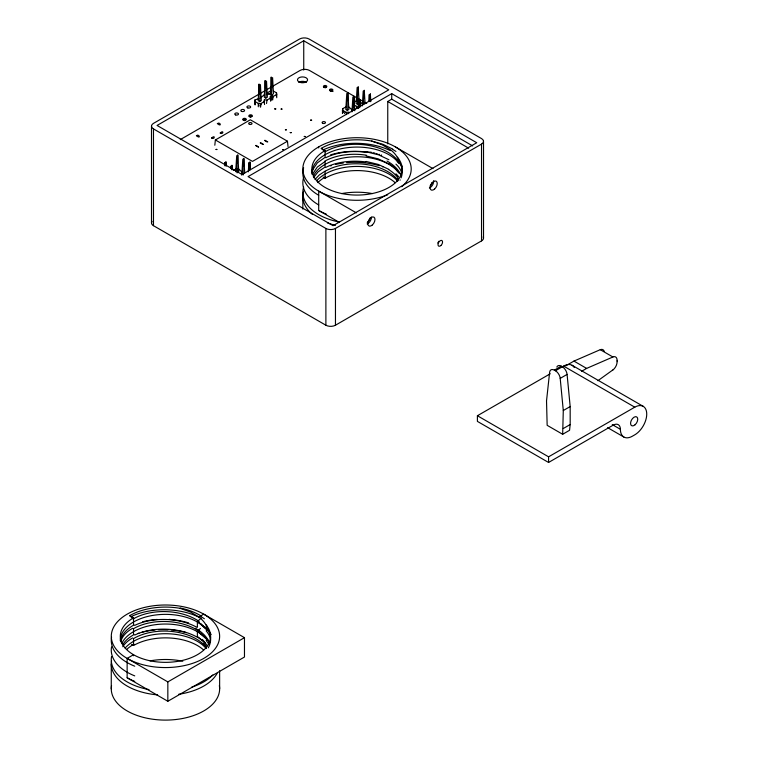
<?xml version="1.0" encoding="UTF-8"?>
<svg xmlns="http://www.w3.org/2000/svg" width="758" height="758" viewBox="0 0 758 758"><rect width="100%" height="100%" fill="white"/><g stroke="black" fill="none" stroke-linecap="round" stroke-linejoin="round"><path stroke-width="1.14" d="M151.496 126.141L151.496 222.918M258.298 106.783L258.298 103.382L255.095 101.553L255.114 104.926L254.849 100.028L258.81 98.549M550.27 373.77L477.407 415.735L477.398 421.382L548.565 462.465L613.213 425.143A10.157 5.865 -60 0 1 620.395 429.293A16.932 9.778 -60 0 0 632.352 436.22L634.749 434.846A16.932 9.778 -60 0 0 646.735 414.114A16.932 9.778 -60 0 0 634.778 407.179L563.611 366.086L561.555 367.27M483.519 238.126L483.519 141.348M548.565 462.465L548.574 456.818L634.778 407.179M342.692 112.051L342.701 108.669L346.008 106.887M276.518 96.266L276.547 92.864L273.325 91.036M270.663 101.231L270.35 96.446L273.439 93.698L272.596 77.591L271.146 98.796M276.746 97.716L276.547 92.864M264.533 104.547L264.334 99.857L267.015 100.028L270.701 97.905M225.78 165.111L225.893 161.7L226.168 166.182M231.825 169.754L231.976 165.206L232.251 169.688M237.491 162.809L237.756 154.85L238.77 171.649M237.946 172.132L238.059 168.721L238.258 172.075M243.574 166.324L243.839 158.356L244.711 172.928M249.657 169.83L249.922 161.871L250.396 169.716M347.581 100.653L347.846 92.694L348.851 109.503L347.325 110.384L345.79 109.503L346.804 93.49L347.325 110.384M353.664 104.168L353.929 96.209L354.801 110.772M357.918 94.684L358.183 86.725L359.121 102.406M359.747 107.674L360.003 99.715L360.41 106.442M364.001 98.199L364.266 90.24L365.072 103.685M370.084 101.705L370.349 93.746L370.823 101.591M259.738 101.61L260.43 84.612L261.273 100.719L259.738 101.61L258.203 100.719L259.046 84.015L259.388 91.926M265.821 98.095L266.513 81.106L267.356 97.213L265.821 98.095L264.286 97.213L265.129 80.5L265.471 88.411M224.709 164.78L224.851 162.496L224.955 165.869M230.792 168.295L230.934 166.002L231.001 168.257M235.7 171.649L236.714 155.646L237.197 171.412M236.875 171.801L237.017 169.517L237.121 172.9M241.783 175.164L242.797 159.161L243.28 174.927M248.302 171.82L248.88 162.667L249.117 170.55M351.939 111.871L352.877 97.005L353.294 110.516M358.458 108.517L358.96 100.52L359.169 107.276M362.286 105.902L363.224 91.036L363.641 104.547M368.871 101.411L369.307 94.551L369.516 101.307M260.619 107.03L260.932 103.543L264.618 101.411M214.817 145.233L215.376 139.965L250.339 119.783L287.453 141.215L288.021 146.512M562.663 434.277L563.289 410.542L560.2 378.384A6.775 3.913 60 0 0 555.443 370.757L554.382 370.141A6.775 3.913 60 0 0 549.626 372.282L546.527 400.859L547.153 425.314L562.663 434.277L569.561 430.298L570.177 424.537L570.177 406.563L567.088 374.405A6.775 3.913 60 0 0 562.332 366.777L561.271 366.161A6.775 3.913 60 0 0 556.817 367.09M272.681 99.999L273.098 96.522L271.904 94.579L267.015 93.007L270.701 90.875M266.541 103.505L267.015 100.028M342.483 113.52L342.701 108.669M348.519 113.7L348.813 112.156L346.122 112.317L342.436 110.194L342.54 113.141M260.184 106.859L260.932 103.543L258.298 103.382L259.018 105.315M260.335 105.39L260.932 103.543M312.789 169.631L317.327 162.904L325.087 157.342L325.087 150.567L321.259 148.35A50.568 29.192 0 0 1 371.562 141.035M312.789 173.781L317.327 167.044L325.087 161.492L325.087 167.016L318.009 171.924L313.499 177.704M271.421 100.141L273.098 96.522L276.784 94.39M314.987 179.438L319.317 174.937L325.087 171.166L325.087 178.215A45.148 26.066 0 0 1 395.126 182.669M197.374 627.046L197.374 621.513L201.088 618.158M205.664 643.807A45.234 27.44 1.5 0 0 204.717 642.727A45.234 27.392 1.6 0 0 202.983 640.984L197.374 636.72L197.374 631.187L200.444 628.429M260.79 97.81L264.618 94.39M332.506 90.458L331.341 91.377L329.872 90.553L331.341 89.776L332.989 91.566M597.891 380.715L612.919 369.885M233.417 170.361L235.918 169.043M353.844 102.235L356.345 100.918M303.74 40.771L157.067 125.449L242.077 174.529L388.74 89.851L303.74 40.771L303.74 70.049M180.271 139.624L300.035 70.475A6.727 3.885 0 0 1 309.548 70.475L356.525 97.602M287.453 141.215L252.49 161.397L215.376 139.965M357.662 104.415L357.141 87.521L356.127 103.533L357.662 104.415L359.197 103.533M391.734 93.651L248.065 176.605L333.065 225.685L476.744 142.731L391.734 93.651L391.734 99.184L472.651 145.896M387.755 143.849L387.755 101.477L391.734 99.184M153.476 128.907L325.883 228.442A6.775 3.913 0 0 0 335.462 228.442L481.529 144.115A6.775 3.913 0 0 0 481.529 138.581L309.122 39.046A6.775 3.913 0 0 0 299.543 39.046L153.476 123.374A6.775 3.913 0 0 0 153.476 128.907L153.476 225.685L325.883 325.22A6.775 3.913 0 0 0 335.462 325.22L481.529 240.892A6.775 3.913 0 0 0 483.197 236.941M554.382 370.141L561.271 366.161M555.443 370.757L562.332 366.777M565.79 365.811L573.958 361.092L600.26 349.684A7.021 4.055 -60 0 1 604.173 351.229M560.2 378.384L567.088 374.405M581.519 371.354L586.616 368.407L612.919 356.99L600.26 349.684M180.129 608.352L190.59 612.066L198.871 616.993L203.76 614.16L244.474 637.668L244.474 657.025L167.84 701.264L127.136 677.756L127.136 658.399L133.522 654.713L133.522 655.755M563.289 410.542L570.177 406.563M563.289 428.516L570.177 424.537M127.136 658.399L167.84 681.906L244.474 637.668M244.427 119.091L243.034 119.878L244.446 120.693L245.819 119.878L244.427 119.091L244.427 119.916M250.51 115.576L249.117 116.362L250.528 117.187L251.902 116.362L250.51 115.576L250.51 116.41M267.138 94.598L270.369 93.698L271.212 76.994L271.554 84.905M201.211 616.396L198.871 616.993A45.632 26.35 0 0 1 205.683 624.45A45.148 26.066 0 0 1 190.04 658.143A45.148 26.066 0 0 1 130.357 652.685A45.148 26.066 0 0 1 133.522 617.846L129.694 615.638A50.568 29.192 0 0 1 179.997 608.323M354.621 105.286L356.459 106.347L359.15 106.186M367.185 151.6L368.094 151.742M366.095 151.761L378.545 154.831L388.939 159.758M366.095 155.911L378.299 158.896L388.75 163.785M366.095 161.435L378.299 164.429L388.75 169.318M369.601 151.998L371.695 152.396M373.173 152.718L374.926 153.144M376.366 153.514L377.228 153.76M378.915 154.262L379.474 154.433M381.132 154.992L381.672 155.182M387.755 101.477L468.671 148.189M358.572 98.777L362.656 101.136M364.702 102.321L366.739 103.495M395.325 146.881L432.979 168.617M264.893 140.239L267.764 141.898M264.817 140.637L267.062 141.936M323.173 177.107L325.087 178.215M260.61 142.703L263.49 144.361M260.231 142.93L262.789 144.408M255.986 145.375L258.431 146.787M255.636 145.574L258.544 147.26M356.355 212.856L318.701 191.12L318.701 210.478L339.053 222.227M573.958 361.092L586.616 368.407M572.072 365.271L643.239 406.354M612.256 424.603L620.395 429.303M607.632 427.664L623.891 437.053M477.407 415.735L548.574 456.818M131.608 644.395L133.522 645.503A45.148 26.066 0 0 1 203.561 649.957M392.777 149.118L383.017 144.342L371.695 141.064L381.918 144.674L390.256 149.572A45.67 26.369 0 0 1 397.249 157.162A45.234 27.468 1.3 0 1 398.708 159.152M197.374 621.513L205.683 628.6A45.234 27.506 1.2 0 1 207.19 630.571M197.374 631.187L205.683 638.274A45.234 27.506 1.2 0 1 207.19 640.245M197.374 636.72L202.992 640.974A45.234 27.383 1.6 0 1 204.707 642.727M198.151 622.005L201.05 624.099M198.151 631.689L201.05 633.773M311.898 172.18A45.148 26.066 0 0 1 347.287 147.687A45.148 26.066 0 0 1 397.249 161.312L399.22 163.055A47.261 27.288 0 0 1 402.091 166.305M313.272 176.349A45.148 26.066 0 0 1 352.053 156.915A45.148 26.066 0 0 1 397.249 170.986L399.22 172.729A47.261 27.288 0 0 1 401.399 175.07M316.702 180.764A45.148 26.066 0 0 1 356.923 166.438A45.148 26.066 0 0 1 397.249 180.669L397.637 180.982M201.059 624.09A45.234 27.345 1.8 0 1 202.377 625.198L207.654 630.334M201.059 633.764A45.234 27.345 1.8 0 1 202.377 634.872L207.654 640.017M125.136 648.043A45.148 26.066 0 0 1 165.358 633.716A45.148 26.066 0 0 1 205.683 647.948L206.328 648.488M359.624 101.392L362.694 104.13M348.519 106.679L352.356 110.109M238.429 168.835L242.266 172.256M321.259 148.35L325.087 151.808A45.234 27.459 1.4 0 1 398.168 161.075M129.694 615.638L133.522 619.096M342.436 110.194L344.672 113.492M356.459 106.347L356.876 108.64M346.122 112.317L346.539 114.619M352.849 106.186L352.773 104.225L352.821 107.551M254.849 100.028L254.887 103.192M276.424 92.94L276.471 96.294M264.334 99.857L264.343 103.249M617.154 360.353L617.154 361.642M481.529 144.115L481.529 240.892M335.462 228.442L335.462 325.22M325.883 228.442L325.883 325.22M318.701 146.881L318.701 147.914M302.83 196.654L302.83 209.094M270.35 96.446L270.35 99.838M219.631 670.716L219.631 688.814M167.84 681.906L167.84 701.264M133.522 617.846L133.522 624.62M133.522 628.77L133.522 634.304M133.522 638.444L133.522 645.503M111.265 663.932L111.265 688.814M298.927 82.196A5.079 2.937 0 0 1 306.232 82.271M272.198 97.176A1.867 1.071 0 0 1 270.729 96.948M371.363 217.025A5.079 2.937 -60 0 1 367.137 223.913M433.585 180.726A5.079 2.937 -60 0 1 429.398 187.975M153.476 225.685A6.775 3.913 0 0 1 152.055 221.364M299.183 82.243A5.079 2.937 0 0 1 305.692 82.243M438.711 241.281A3.221 1.857 -60 0 1 437.736 242.977M617.078 361.689A7.021 4.055 -60 0 1 612.938 369.961M612.938 356.904A7.021 4.055 -60 0 1 617.078 360.391M563.611 366.086A16.932 9.778 -60 0 1 574.232 367.45M326.31 214.126A54.178 31.286 0 0 1 318.701 210.478M387.717 194.778A54.178 31.286 0 0 1 303.92 175.24A54.178 31.286 0 0 1 367.82 138.344A54.178 31.286 0 0 1 401.664 186.724M318.701 195.27A54.178 31.286 0 0 1 303.636 167.793M397.249 157.162A45.148 26.066 0 0 1 381.606 190.864A45.148 26.066 0 0 1 321.923 185.407A45.148 26.066 0 0 1 325.087 150.567M397.505 159.502A45.234 27.525 1.1 0 1 401.086 177.874M400.196 179.883A45.234 27.525 1.1 0 1 400.025 180.214M397.277 161.302A45.234 27.506 1.2 0 1 398.755 163.283M388.911 163.69A45.234 27.459 1.4 0 1 397.381 170.948M397.277 170.976A45.234 27.506 1.2 0 1 398.755 172.966M341.602 193.593A50.795 29.325 0 0 1 372.424 193.593M323.486 149.771A50.644 27.743 1.2 0 1 390.313 150.653M324.651 161.227A45.234 26.388 2.9 0 1 366.351 155.201M325.75 157.74A45.234 25.014 2.1 0 1 365.915 152.263M317.858 182.583A45.234 25.109 -2.2 0 1 325.466 176.898M325.191 171.232A45.234 27.449 1.4 0 1 398.102 180.442M397.277 180.66A45.234 27.506 1.2 0 1 397.666 181.143M339.546 222.113A54.178 31.286 0 0 1 303.636 187.141M330.526 165.879A50.644 28.15 1.9 0 1 331.53 165.566M335.661 164.458A50.644 28.15 1.9 0 1 343.279 163.055M346.652 162.676A50.644 28.15 1.9 0 1 379.161 165.661M382.354 166.675A50.644 28.15 1.9 0 1 382.875 166.855M325.75 167.414A45.234 25.014 2.1 0 1 365.915 161.937M335.491 225.353A54.178 31.286 0 0 1 327.39 222.843M312.372 214.372A54.178 31.286 0 0 1 303.636 191.291M312.002 173.364A45.234 24.995 -2 0 1 312.988 169.65M311.936 174.188A45.234 24.578 0.5 0 1 312.002 173.734M395.951 164.164A45.234 24.578 0.5 0 1 401.598 172.559M330.554 154.897A50.644 28.141 1.8 0 1 367.005 152.102M318.701 204.944A54.178 31.286 0 0 1 303.636 177.467M395.941 173.847A45.234 24.578 0.5 0 1 398.547 176.633M388.494 169.47A45.234 27.193 2.1 0 1 398.556 178.537M397.505 178.85A45.234 27.525 1.1 0 1 397.969 179.447M392.426 149.335A50.644 29.553 -2.6 0 1 395.951 151.467M386.997 161.028A45.234 27.203 2.1 0 1 400.423 174.151M370.046 217.916A5.079 2.937 -60 0 1 367.251 222.473M432.193 182.422A5.079 2.937 -60 0 1 430.174 185.918M134.744 681.414A54.178 31.286 0 0 1 127.136 677.756M134.744 675.88A54.178 31.286 0 0 1 111.559 646.877M134.744 666.206A54.178 31.286 0 0 1 111.559 637.203M205.655 624.459A45.234 27.468 1.3 0 1 207.142 626.43M205.939 626.781A45.234 27.525 1.1 0 1 208.279 647.834M207.701 630.324A47.261 27.288 0 0 1 211.16 634.512M120.304 640.832A45.148 26.066 0 0 1 154.575 615.126A45.148 26.066 0 0 1 205.683 628.6M133.256 618.926A45.234 27.174 2.1 0 1 199.193 621.475M200.861 616.614A50.644 29.553 -2.6 0 1 204.385 618.755M180.29 608.03A50.644 30.311 1.9 0 1 201.533 616.216M207.701 639.998A47.261 27.288 0 0 1 209.833 642.348M121.716 643.637A45.148 26.066 0 0 1 160.488 624.194A45.148 26.066 0 0 1 205.683 638.274M133.427 628.714A45.234 27.184 2.1 0 1 199.003 631.243M195.431 628.316A45.234 27.203 2.1 0 1 209.407 642.718M134.725 625.369A45.234 25.023 2.1 0 1 196.881 627.311M134.725 635.052A45.234 25.023 2.1 0 1 196.881 636.995M202.329 639.42A45.632 26.35 0 0 1 205.683 643.798A45.148 26.066 0 0 1 207.228 645.75M206.148 630.874A45.234 25.033 -2.1 0 1 210.402 639.127M206.148 640.548A45.234 25.033 -2.1 0 1 208.753 644.215M203.201 643.315A45.234 27.449 1.4 0 1 206.328 646.754M219.346 685.583A54.178 31.286 0 0 1 165.452 720.1A54.178 31.286 0 0 1 111.559 685.583M217.082 673.426A54.178 31.286 0 0 1 178.698 694.262M157.645 694.887A54.178 31.286 0 0 1 111.559 660.701M150.046 660.872A50.795 29.325 0 0 1 182.782 661.251M131.229 616.576A50.644 27.743 1.2 0 1 199.487 617.476M120.721 641.78A45.234 24.976 2 0 1 132.622 628.278M120.531 640.652A45.234 24.976 -2 0 1 134.024 624.895M142.599 621.768A50.644 28.15 1.9 0 1 157.19 619.438M169.015 619.4A50.644 28.15 1.9 0 1 188.609 622.896M126.813 649.35A45.234 25.109 -2.2 0 1 133.91 644.186M133.635 638.52A45.234 27.449 1.4 0 1 206.536 647.73M205.712 647.938A45.234 27.506 1.2 0 1 206.1 648.431M212.827 674.961A54.178 31.286 0 0 1 191.746 687.136M149.013 689.591A54.178 31.286 0 0 1 111.559 656.551M122.768 646.735A45.234 24.976 2 0 1 132.622 637.961M122.673 644.793A45.234 24.976 -2 0 1 134.024 634.569M137.975 633.48A50.644 28.15 1.9 0 1 138.96 633.157M142.011 632.267A50.644 28.15 1.9 0 1 155.087 629.964M158.517 629.709A50.644 28.15 1.9 0 1 167.774 629.68M171.251 629.917A50.644 28.15 1.9 0 1 186.515 632.636M196.436 135.682C201.277 139.794 199.24 133.38 196.436 135.682M217.385 123.582C222.16 127.647 220.341 121.365 217.385 123.582M211.605 138.022C214.779 140.126 215.49 134.251 211.615 137.994M216.039 149.459L217.072 149.497L216.049 149.421M220.227 133.048C223.468 135.142 224.008 129.305 220.237 133.01M274.737 108.906L275.76 108.934L274.737 108.906M281.123 109.076L282.147 109.114L281.133 109.038M282.639 149.639L283.672 149.667L282.649 149.601M285.415 129.817L286.448 129.855L285.415 129.798M290.238 132.603L291.271 132.641L290.238 132.603M304.271 136.487L305.294 136.544L304.29 136.431M310.581 120.162L311.614 120.19L310.581 120.162M326.423 86.943L325.258 87.871L323.789 87.047L325.258 86.26L326.423 86.943M322.917 123.393A1.696 0.976 0 0 0 325.485 122.578A1.696 0.976 0 0 0 322.974 121.706A1.696 0.976 0 0 0 322.917 123.393M330.327 90.808A1.696 0.976 0 0 0 332.895 89.984A1.696 0.976 0 0 0 330.384 89.112A1.696 0.976 0 0 0 330.327 90.808M324.253 87.293A1.696 0.976 0 0 0 326.812 86.469A1.696 0.976 0 0 0 324.301 85.597A1.696 0.976 0 0 0 324.253 87.293M243.659 120.124A1.696 0.976 0 0 0 246.227 119.309A1.696 0.976 0 0 0 243.716 118.438A1.696 0.976 0 0 0 243.659 120.124M249.742 116.618A1.696 0.976 0 0 0 252.31 115.794A1.696 0.976 0 0 0 249.789 114.922A1.696 0.976 0 0 0 249.742 116.618M299.903 82.357A5.079 2.937 0 0 0 307.596 79.893A5.079 2.937 0 0 0 300.054 77.278A5.079 2.937 0 0 0 299.903 82.357M235.662 114.941A1.867 1.071 0 0 0 238.486 114.041A1.867 1.071 0 0 0 235.719 113.084A1.867 1.071 0 0 0 235.662 114.941M247.828 107.92A1.867 1.071 0 0 0 250.652 107.02A1.867 1.071 0 0 0 247.885 106.054A1.867 1.071 0 0 0 247.828 107.92M241.745 111.435A1.867 1.071 0 0 0 244.569 110.526A1.867 1.071 0 0 0 241.802 109.569A1.867 1.071 0 0 0 241.745 111.435M249.486 124.359A1.696 0.976 0 0 0 252.026 123.516A1.696 0.976 0 0 0 249.486 122.673A1.696 0.976 0 0 0 249.486 124.359M372.311 225.003A5.079 2.937 -60 0 0 373.921 217.139A5.079 2.937 -60 0 0 367.914 222.464A5.079 2.937 -60 0 0 372.311 225.003M434.571 189.055A5.079 2.937 -60 0 0 436.182 181.19A5.079 2.937 -60 0 0 430.174 186.515A5.079 2.937 -60 0 0 434.571 189.055M440.872 245.516A3.221 1.857 -60 0 0 441.886 240.532A3.221 1.857 -60 0 0 438.086 243.905A3.221 1.857 -60 0 0 440.872 245.516M635.09 424.755A5.079 2.937 -60 0 0 636.692 416.891A5.079 2.937 -60 0 0 630.684 422.215A5.079 2.937 -60 0 0 635.09 424.755M138.363 663.373A54.178 31.286 0 0 0 219.631 636.284A54.178 31.286 0 0 0 138.363 609.195A54.178 31.286 0 0 0 138.363 663.373"/></g></svg>
